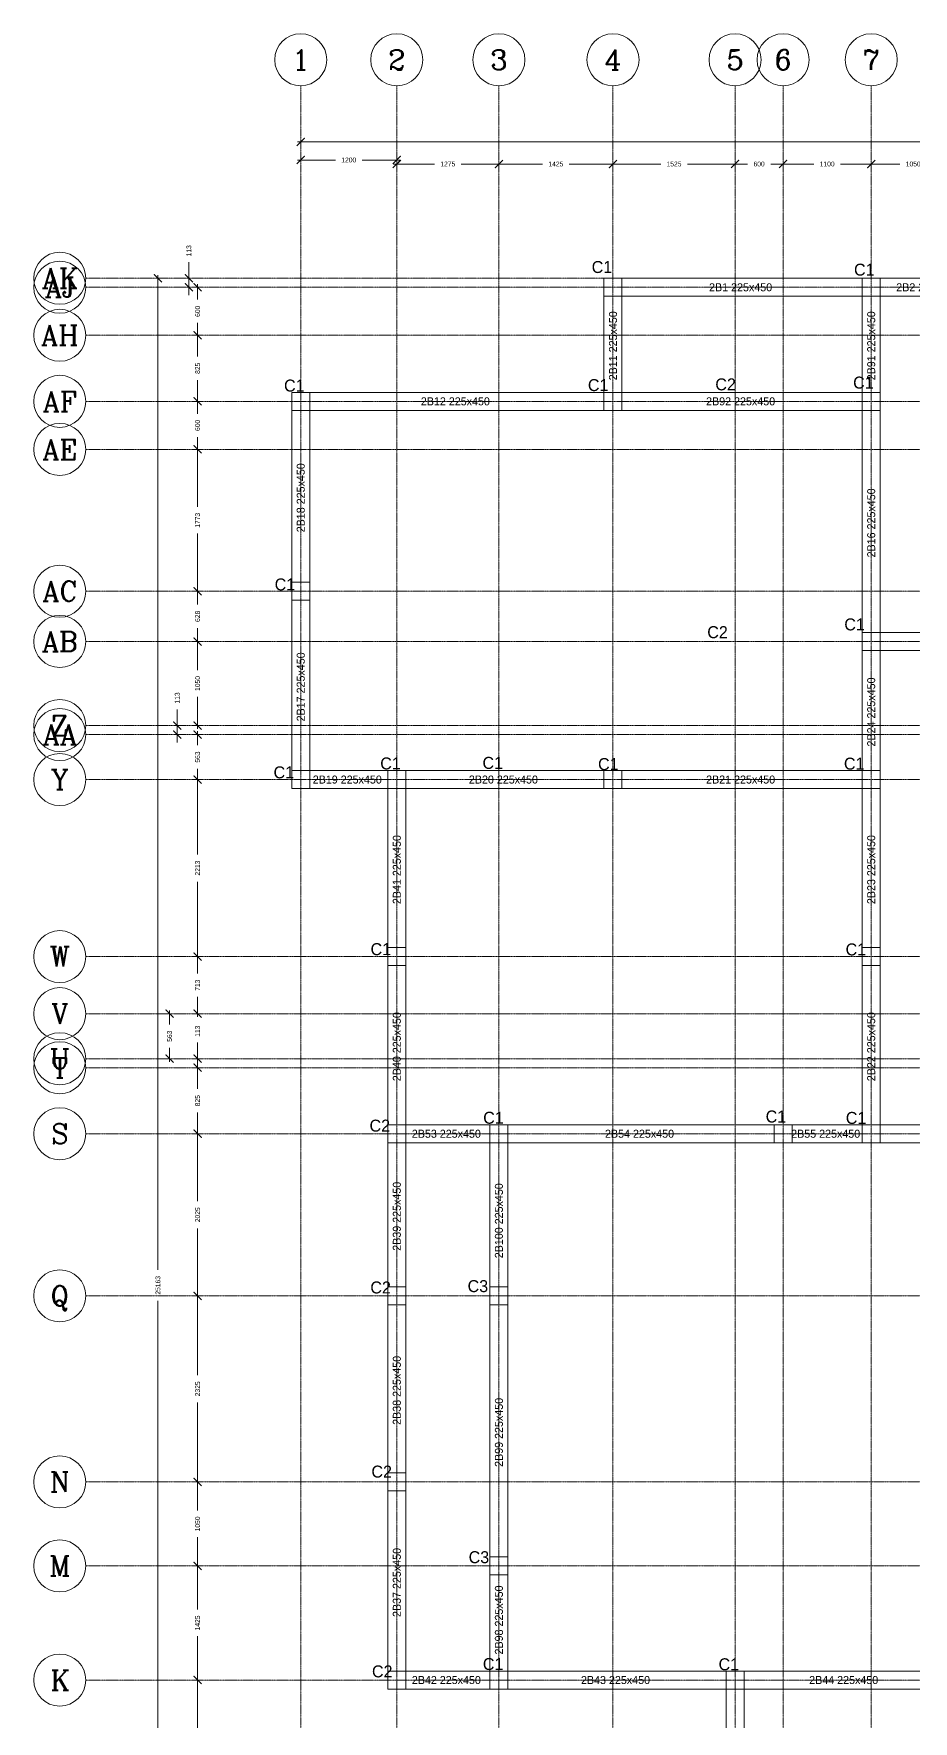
# Model space of a CAD drawing. Header units: inches. Extents: x 63905 to 122805, y 38716 to 73428.
# Drawn here: x 99421 to 110405, y 52346 to 73428 of the extents above; entities that cross this region are included whole.
import ezdxf
from ezdxf.enums import TextEntityAlignment as Align

# ---------------------------------------------------------------- set-up
doc = ezdxf.new("R2010")
doc.units = ezdxf.units.IN
doc.header["$MEASUREMENT"] = 0
doc.linetypes.add('CENTER2', pattern=[0.7, 0.5, -0.1, 0, -0.1])
doc.linetypes.add('HIDDEN2', pattern=[0.1875, 0.125, -0.0625])
doc.layers.get('Defpoints').update_dxf_attribs({"lineweight": 9})
for name, color, linetype, lineweight in [('Axis_1', 8, 'CENTER2', 0), ('Axis_2', 8, 'CENTER2', 0), ('AxisBalloons_1', 150, 'ByLayer', 0), ('AxisBalloons_2', 150, 'ByLayer', 0), ('AxisText_1', 18, 'ByLayer', 0), ('AxisText_2', 18, 'ByLayer', 0), ('Beam', 3, 'HIDDEN2', 0), ('BeamText', 5, 'ByLayer', 0), ('Column', 1, 'ByLayer', 0), ('ELMLAB', 2, 'Continuous', 0)]:
    doc.layers.add(name, color=color, linetype=linetype, lineweight=lineweight)
doc.styles.add('AxisText_1', font='ROMANC', dxfattribs={"height": 50})
doc.styles.add('AxisText_2', font='ROMANC', dxfattribs={"height": 50})
doc.styles.add('BeamText', font='TXT', dxfattribs={"height": 1000})
doc.styles.add('FootingText', font='TXT', dxfattribs={"height": 1500})
doc.styles.get("Standard").update_dxf_attribs({"font": 'arial.ttf'})
doc.dimstyles.new('DAMMY D', dxfattribs={"dimtxt": 60, "dimasz": 100, "dimexe": 100, "dimexo": 100, "dimgap": 80, "dimtad": 0, "dimdec": 0, "dimtxsty": 'Standard', "dimblk": 'ARCHTICK', "dimcen": 2.5, "dimdle": 40, "dimse1": 1, "dimse2": 1, "dimclrd": 7, "dimclre": 256, "dimclrt": 7, "dimadec": 0, "dimazin": 0, "dimtfac": 1, "dimtdec": 0, "dimtmove": 0, "dimatfit": 3, "dimldrblk": 'ARCHTICK', "dimfxl": 0.18, "dimlwd": -1, "dimlwe": -1, "dimarcsym": 0})

# ---------------------------------------------------------------- blocks, each defined once
blk = doc.blocks.new('_ArchTick')
at = {"color": 0, "linetype": 'ByBlock', "const_width": 0.15}
blk.add_lwpolyline([(-0.5, -0.5), (0.5, 0.5)], dxfattribs=at)
blk = doc.blocks.new('*D129')
at = {"layer": 'Defpoints', "color": 0, "transparency": 16777216}
for p in [(102755, 72778), (103955, 72778), (103955, 71851)]:
    blk.add_point(p, dxfattribs=at)
at = {"layer": 'ELMLAB', "color": 7, "transparency": 16777216}
for p, q in [((102715, 71851), (103188, 71851)), ((103995, 71851), (103522, 71851))]:
    blk.add_line(p, q, dxfattribs=at)
at = {"layer": 'ELMLAB', "color": 7, "transparency": 16777216, "xscale": 100, "yscale": 100, "zscale": 100, "rotation": 180}
blk.add_blockref('_ArchTick', (102755, 71851), dxfattribs=at)
at = {"layer": 'ELMLAB', "color": 7, "transparency": 16777216, "xscale": 100, "yscale": 100, "zscale": 100}
blk.add_blockref('_ArchTick', (103955, 71851), dxfattribs=at)
at = {"layer": 'ELMLAB', "color": 7, "transparency": 16777216, "insert": (103355, 71851), "char_height": 60, "attachment_point": 5}
blk.add_mtext('1200', dxfattribs=at)
blk = doc.blocks.new('*D130')
at = {"layer": 'Defpoints', "color": 0, "transparency": 16777216}
for p in [(103955, 72778), (105230, 72778), (105230, 71801)]:
    blk.add_point(p, dxfattribs=at)
at = {"layer": 'ELMLAB', "color": 7, "transparency": 16777216}
for p, q in [((103915, 71801), (104426, 71801)), ((105270, 71801), (104759, 71801))]:
    blk.add_line(p, q, dxfattribs=at)
at = {"layer": 'ELMLAB', "color": 7, "transparency": 16777216, "xscale": 100, "yscale": 100, "zscale": 100, "rotation": 180}
blk.add_blockref('_ArchTick', (103955, 71801), dxfattribs=at)
at = {"layer": 'ELMLAB', "color": 7, "transparency": 16777216, "xscale": 100, "yscale": 100, "zscale": 100}
blk.add_blockref('_ArchTick', (105230, 71801), dxfattribs=at)
at = {"layer": 'ELMLAB', "color": 7, "transparency": 16777216, "insert": (104592, 71801), "char_height": 60, "attachment_point": 5}
blk.add_mtext('1275', dxfattribs=at)
blk = doc.blocks.new('*D131')
at = {"layer": 'Defpoints', "color": 0, "transparency": 16777216}
for p in [(105230, 72778), (106655, 72778), (106655, 71801)]:
    blk.add_point(p, dxfattribs=at)
at = {"layer": 'ELMLAB', "color": 7, "transparency": 16777216}
for p, q in [((105190, 71801), (105776, 71801)), ((106695, 71801), (106109, 71801))]:
    blk.add_line(p, q, dxfattribs=at)
at = {"layer": 'ELMLAB', "color": 7, "transparency": 16777216, "xscale": 100, "yscale": 100, "zscale": 100, "rotation": 180}
blk.add_blockref('_ArchTick', (105230, 71801), dxfattribs=at)
at = {"layer": 'ELMLAB', "color": 7, "transparency": 16777216, "xscale": 100, "yscale": 100, "zscale": 100}
blk.add_blockref('_ArchTick', (106655, 71801), dxfattribs=at)
at = {"layer": 'ELMLAB', "color": 7, "transparency": 16777216, "insert": (105942, 71801), "char_height": 60, "attachment_point": 5}
blk.add_mtext('1425', dxfattribs=at)
blk = doc.blocks.new('*D132')
at = {"layer": 'Defpoints', "color": 0, "transparency": 16777216}
for p in [(106655, 72778), (108180, 72778), (108180, 71801)]:
    blk.add_point(p, dxfattribs=at)
at = {"layer": 'ELMLAB', "color": 7, "transparency": 16777216}
for p, q in [((106615, 71801), (107251, 71801)), ((108220, 71801), (107584, 71801))]:
    blk.add_line(p, q, dxfattribs=at)
at = {"layer": 'ELMLAB', "color": 7, "transparency": 16777216, "xscale": 100, "yscale": 100, "zscale": 100, "rotation": 180}
blk.add_blockref('_ArchTick', (106655, 71801), dxfattribs=at)
at = {"layer": 'ELMLAB', "color": 7, "transparency": 16777216, "xscale": 100, "yscale": 100, "zscale": 100}
blk.add_blockref('_ArchTick', (108180, 71801), dxfattribs=at)
at = {"layer": 'ELMLAB', "color": 7, "transparency": 16777216, "insert": (107417, 71801), "char_height": 60, "attachment_point": 5}
blk.add_mtext('1525', dxfattribs=at)
blk = doc.blocks.new('*D133')
at = {"layer": 'Defpoints', "color": 0, "transparency": 16777216}
for p in [(108180, 72778), (108780, 72778), (108780, 71801)]:
    blk.add_point(p, dxfattribs=at)
at = {"layer": 'ELMLAB', "color": 7, "transparency": 16777216}
for p, q in [((108140, 71801), (108334, 71801)), ((108820, 71801), (108626, 71801))]:
    blk.add_line(p, q, dxfattribs=at)
at = {"layer": 'ELMLAB', "color": 7, "transparency": 16777216, "xscale": 100, "yscale": 100, "zscale": 100, "rotation": 180}
blk.add_blockref('_ArchTick', (108180, 71801), dxfattribs=at)
at = {"layer": 'ELMLAB', "color": 7, "transparency": 16777216, "xscale": 100, "yscale": 100, "zscale": 100}
blk.add_blockref('_ArchTick', (108780, 71801), dxfattribs=at)
at = {"layer": 'ELMLAB', "color": 7, "transparency": 16777216, "insert": (108480, 71801), "char_height": 60, "attachment_point": 5}
blk.add_mtext('600', dxfattribs=at)
blk = doc.blocks.new('*D134')
at = {"layer": 'Defpoints', "color": 0, "transparency": 16777216}
for p in [(108780, 72778), (109880, 72778), (109880, 71801)]:
    blk.add_point(p, dxfattribs=at)
at = {"layer": 'ELMLAB', "color": 7, "transparency": 16777216}
for p, q in [((108740, 71801), (109163, 71801)), ((109920, 71801), (109497, 71801))]:
    blk.add_line(p, q, dxfattribs=at)
at = {"layer": 'ELMLAB', "color": 7, "transparency": 16777216, "xscale": 100, "yscale": 100, "zscale": 100, "rotation": 180}
blk.add_blockref('_ArchTick', (108780, 71801), dxfattribs=at)
at = {"layer": 'ELMLAB', "color": 7, "transparency": 16777216, "xscale": 100, "yscale": 100, "zscale": 100}
blk.add_blockref('_ArchTick', (109880, 71801), dxfattribs=at)
at = {"layer": 'ELMLAB', "color": 7, "transparency": 16777216, "insert": (109330, 71801), "char_height": 60, "attachment_point": 5}
blk.add_mtext('1100', dxfattribs=at)
blk = doc.blocks.new('*D135')
at = {"layer": 'Defpoints', "color": 0, "transparency": 16777216}
for p in [(109880, 72778), (110930, 72778), (110930, 71801)]:
    blk.add_point(p, dxfattribs=at)
at = {"layer": 'ELMLAB', "color": 7, "transparency": 16777216}
for p, q in [((109840, 71801), (110238, 71801)), ((110970, 71801), (110572, 71801))]:
    blk.add_line(p, q, dxfattribs=at)
at = {"layer": 'ELMLAB', "color": 7, "transparency": 16777216, "xscale": 100, "yscale": 100, "zscale": 100, "rotation": 180}
blk.add_blockref('_ArchTick', (109880, 71801), dxfattribs=at)
at = {"layer": 'ELMLAB', "color": 7, "transparency": 16777216, "xscale": 100, "yscale": 100, "zscale": 100}
blk.add_blockref('_ArchTick', (110930, 71801), dxfattribs=at)
at = {"layer": 'ELMLAB', "color": 7, "transparency": 16777216, "insert": (110405, 71801), "char_height": 60, "attachment_point": 5}
blk.add_mtext('1050', dxfattribs=at)
blk = doc.blocks.new('*D145')
at = {"layer": 'Defpoints', "color": 0, "transparency": 16777216}
for p in [(102755, 72778), (119730, 72778), (119730, 72078)]:
    blk.add_point(p, dxfattribs=at)
at = {"layer": 'ELMLAB', "color": 7, "transparency": 16777216}
for p, q in [((102715, 72078), (111052, 72078)), ((119770, 72078), (111433, 72078))]:
    blk.add_line(p, q, dxfattribs=at)
at = {"layer": 'ELMLAB', "color": 7, "transparency": 16777216, "xscale": 100, "yscale": 100, "zscale": 100, "rotation": 180}
blk.add_blockref('_ArchTick', (102755, 72078), dxfattribs=at)
at = {"layer": 'ELMLAB', "color": 7, "transparency": 16777216, "xscale": 100, "yscale": 100, "zscale": 100}
blk.add_blockref('_ArchTick', (119730, 72078), dxfattribs=at)
at = {"layer": 'ELMLAB', "color": 7, "transparency": 16777216, "insert": (111242, 72078), "char_height": 60, "attachment_point": 5}
blk.add_mtext('16975', dxfattribs=at)
blk = doc.blocks.new('*D151')
at = {"layer": 'Defpoints', "color": 0, "transparency": 16777216}
for p in [(100071, 52861), (101467, 52861), (100071, 50636)]:
    blk.add_point(p, dxfattribs=at)
at = {"layer": 'ELMLAB', "color": 7, "transparency": 16777216}
for p, q in [((101467, 52901), (101467, 51919)), ((101467, 50596), (101467, 51578))]:
    blk.add_line(p, q, dxfattribs=at)
at = {"layer": 'ELMLAB', "color": 7, "transparency": 16777216, "xscale": 100, "yscale": 100, "zscale": 100}
for p, rotation in [((101467, 52861), 90), ((101467, 50636), 270)]:
    blk.add_blockref('_ArchTick', p, dxfattribs=dict(at, rotation=rotation))
at = {"layer": 'ELMLAB', "color": 7, "transparency": 16777216, "insert": (101467, 51749), "char_height": 60, "attachment_point": 5, "rotation": 90}
blk.add_mtext('2225', dxfattribs=at)
blk = doc.blocks.new('*D152')
at = {"layer": 'Defpoints', "color": 0, "transparency": 16777216}
for p in [(100071, 54286), (101467, 54286), (100071, 52861)]:
    blk.add_point(p, dxfattribs=at)
at = {"layer": 'ELMLAB', "color": 7, "transparency": 16777216}
for p, q in [((101467, 54326), (101467, 53741)), ((101467, 52821), (101467, 53407))]:
    blk.add_line(p, q, dxfattribs=at)
at = {"layer": 'ELMLAB', "color": 7, "transparency": 16777216, "xscale": 100, "yscale": 100, "zscale": 100}
for p, rotation in [((101467, 54286), 90), ((101467, 52861), 270)]:
    blk.add_blockref('_ArchTick', p, dxfattribs=dict(at, rotation=rotation))
at = {"layer": 'ELMLAB', "color": 7, "transparency": 16777216, "insert": (101467, 53574), "char_height": 60, "attachment_point": 5, "rotation": 90}
blk.add_mtext('1425', dxfattribs=at)
blk = doc.blocks.new('*D153')
at = {"layer": 'Defpoints', "color": 0, "transparency": 16777216}
for p in [(100071, 55336), (101467, 55336), (100071, 54286)]:
    blk.add_point(p, dxfattribs=at)
at = {"layer": 'ELMLAB', "color": 7, "transparency": 16777216}
for p, q in [((101467, 55376), (101467, 54978)), ((101467, 54246), (101467, 54644))]:
    blk.add_line(p, q, dxfattribs=at)
at = {"layer": 'ELMLAB', "color": 7, "transparency": 16777216, "xscale": 100, "yscale": 100, "zscale": 100}
for p, rotation in [((101467, 55336), 90), ((101467, 54286), 270)]:
    blk.add_blockref('_ArchTick', p, dxfattribs=dict(at, rotation=rotation))
at = {"layer": 'ELMLAB', "color": 7, "transparency": 16777216, "insert": (101467, 54811), "char_height": 60, "attachment_point": 5, "rotation": 90}
blk.add_mtext('1050', dxfattribs=at)
blk = doc.blocks.new('*D154')
at = {"layer": 'Defpoints', "color": 0, "transparency": 16777216}
for p in [(100071, 57661), (101467, 57661), (100071, 55336)]:
    blk.add_point(p, dxfattribs=at)
at = {"layer": 'ELMLAB', "color": 7, "transparency": 16777216}
for p, q in [((101467, 57701), (101467, 56669)), ((101467, 55296), (101467, 56328))]:
    blk.add_line(p, q, dxfattribs=at)
at = {"layer": 'ELMLAB', "color": 7, "transparency": 16777216, "xscale": 100, "yscale": 100, "zscale": 100}
for p, rotation in [((101467, 57661), 90), ((101467, 55336), 270)]:
    blk.add_blockref('_ArchTick', p, dxfattribs=dict(at, rotation=rotation))
at = {"layer": 'ELMLAB', "color": 7, "transparency": 16777216, "insert": (101467, 56499), "char_height": 60, "attachment_point": 5, "rotation": 90}
blk.add_mtext('2325', dxfattribs=at)
blk = doc.blocks.new('*D155')
at = {"layer": 'Defpoints', "color": 0, "transparency": 16777216}
for p in [(100071, 59686), (101467, 59686), (100071, 57661)]:
    blk.add_point(p, dxfattribs=at)
at = {"layer": 'ELMLAB', "color": 7, "transparency": 16777216}
for p, q in [((101467, 59726), (101467, 58844)), ((101467, 57621), (101467, 58503))]:
    blk.add_line(p, q, dxfattribs=at)
at = {"layer": 'ELMLAB', "color": 7, "transparency": 16777216, "xscale": 100, "yscale": 100, "zscale": 100}
for p, rotation in [((101467, 59686), 90), ((101467, 57661), 270)]:
    blk.add_blockref('_ArchTick', p, dxfattribs=dict(at, rotation=rotation))
at = {"layer": 'ELMLAB', "color": 7, "transparency": 16777216, "insert": (101467, 58674), "char_height": 60, "attachment_point": 5, "rotation": 90}
blk.add_mtext('2025', dxfattribs=at)
blk = doc.blocks.new('*D156')
at = {"layer": 'Defpoints', "color": 0, "transparency": 16777216}
for p in [(100071, 60511), (101467, 60511), (100071, 59686)]:
    blk.add_point(p, dxfattribs=at)
at = {"layer": 'ELMLAB', "color": 7, "transparency": 16777216}
for p, q in [((101467, 60551), (101467, 60245)), ((101467, 59646), (101467, 59952))]:
    blk.add_line(p, q, dxfattribs=at)
at = {"layer": 'ELMLAB', "color": 7, "transparency": 16777216, "xscale": 100, "yscale": 100, "zscale": 100}
for p, rotation in [((101467, 60511), 90), ((101467, 59686), 270)]:
    blk.add_blockref('_ArchTick', p, dxfattribs=dict(at, rotation=rotation))
at = {"layer": 'ELMLAB', "color": 7, "transparency": 16777216, "insert": (101467, 60099), "char_height": 60, "attachment_point": 5, "rotation": 90}
blk.add_mtext('825', dxfattribs=at)
blk = doc.blocks.new('*D157')
at = {"layer": 'Defpoints', "color": 0, "transparency": 16777216}
for p in [(100071, 60624), (100071, 60511), (101467, 60624)]:
    blk.add_point(p, dxfattribs=at)
at = {"layer": 'ELMLAB', "color": 7, "transparency": 16777216}
for p, q in [((101467, 60624), (101467, 60824)), ((101467, 60511), (101467, 60624)), ((101467, 60511), (101467, 60411))]:
    blk.add_line(p, q, dxfattribs=at)
at = {"layer": 'ELMLAB', "color": 7, "transparency": 16777216, "xscale": 100, "yscale": 100, "zscale": 100}
for p, rotation in [((101467, 60624), 270), ((101467, 60511), 90)]:
    blk.add_blockref('_ArchTick', p, dxfattribs=dict(at, rotation=rotation))
at = {"layer": 'ELMLAB', "color": 7, "transparency": 16777216, "insert": (101467, 60967), "char_height": 60, "attachment_point": 5, "rotation": 90}
blk.add_mtext('113', dxfattribs=at)
blk = doc.blocks.new('*D158')
at = {"layer": 'Defpoints', "color": 0, "transparency": 16777216}
for p in [(101117, 61186), (101117, 61186), (101117, 60624)]:
    blk.add_point(p, dxfattribs=at)
at = {"layer": 'ELMLAB', "color": 7, "transparency": 16777216}
for p, q in [((101117, 61226), (101117, 61051)), ((101117, 60584), (101117, 60759))]:
    blk.add_line(p, q, dxfattribs=at)
at = {"layer": 'ELMLAB', "color": 7, "transparency": 16777216, "xscale": 100, "yscale": 100, "zscale": 100}
for p, rotation in [((101117, 61186), 90), ((101117, 60624), 270)]:
    blk.add_blockref('_ArchTick', p, dxfattribs=dict(at, rotation=rotation))
at = {"layer": 'ELMLAB', "color": 7, "transparency": 16777216, "insert": (101117, 60905), "char_height": 60, "attachment_point": 5, "rotation": 90}
blk.add_mtext('563', dxfattribs=at)
blk = doc.blocks.new('*D159')
at = {"layer": 'Defpoints', "color": 0, "transparency": 16777216}
for p in [(100071, 61899), (101467, 61899), (100071, 61186)]:
    blk.add_point(p, dxfattribs=at)
at = {"layer": 'ELMLAB', "color": 7, "transparency": 16777216}
for p, q in [((101467, 61939), (101467, 61688)), ((101467, 61146), (101467, 61396))]:
    blk.add_line(p, q, dxfattribs=at)
at = {"layer": 'ELMLAB', "color": 7, "transparency": 16777216, "xscale": 100, "yscale": 100, "zscale": 100}
for p, rotation in [((101467, 61899), 90), ((101467, 61186), 270)]:
    blk.add_blockref('_ArchTick', p, dxfattribs=dict(at, rotation=rotation))
at = {"layer": 'ELMLAB', "color": 7, "transparency": 16777216, "insert": (101467, 61542), "char_height": 60, "attachment_point": 5, "rotation": 90}
blk.add_mtext('713', dxfattribs=at)
blk = doc.blocks.new('*D160')
at = {"layer": 'Defpoints', "color": 0, "transparency": 16777216}
for p in [(100071, 64111), (101467, 64111), (100071, 61899)]:
    blk.add_point(p, dxfattribs=at)
at = {"layer": 'ELMLAB', "color": 7, "transparency": 16777216}
for p, q in [((101467, 64151), (101467, 63175)), ((101467, 61859), (101467, 62835))]:
    blk.add_line(p, q, dxfattribs=at)
at = {"layer": 'ELMLAB', "color": 7, "transparency": 16777216, "xscale": 100, "yscale": 100, "zscale": 100}
for p, rotation in [((101467, 64111), 90), ((101467, 61899), 270)]:
    blk.add_blockref('_ArchTick', p, dxfattribs=dict(at, rotation=rotation))
at = {"layer": 'ELMLAB', "color": 7, "transparency": 16777216, "insert": (101467, 63005), "char_height": 60, "attachment_point": 5, "rotation": 90}
blk.add_mtext('2213', dxfattribs=at)
blk = doc.blocks.new('*D161')
at = {"layer": 'Defpoints', "color": 0, "transparency": 16777216}
for p in [(100071, 64674), (101467, 64674), (100071, 64111)]:
    blk.add_point(p, dxfattribs=at)
at = {"layer": 'ELMLAB', "color": 7, "transparency": 16777216}
for p, q in [((101467, 64714), (101467, 64539)), ((101467, 64071), (101467, 64246))]:
    blk.add_line(p, q, dxfattribs=at)
at = {"layer": 'ELMLAB', "color": 7, "transparency": 16777216, "xscale": 100, "yscale": 100, "zscale": 100}
for p, rotation in [((101467, 64674), 90), ((101467, 64111), 270)]:
    blk.add_blockref('_ArchTick', p, dxfattribs=dict(at, rotation=rotation))
at = {"layer": 'ELMLAB', "color": 7, "transparency": 16777216, "insert": (101467, 64392), "char_height": 60, "attachment_point": 5, "rotation": 90}
blk.add_mtext('563', dxfattribs=at)
blk = doc.blocks.new('*D162')
at = {"layer": 'Defpoints', "color": 0, "transparency": 16777216}
for p in [(100071, 64786), (101213, 64786), (100071, 64674)]:
    blk.add_point(p, dxfattribs=at)
at = {"layer": 'ELMLAB', "color": 7, "transparency": 16777216}
for p, q in [((101213, 64786), (101213, 64986)), ((101213, 64674), (101213, 64786)), ((101213, 64674), (101213, 64574))]:
    blk.add_line(p, q, dxfattribs=at)
at = {"layer": 'ELMLAB', "color": 7, "transparency": 16777216, "xscale": 100, "yscale": 100, "zscale": 100}
for p, rotation in [((101213, 64786), 270), ((101213, 64674), 90)]:
    blk.add_blockref('_ArchTick', p, dxfattribs=dict(at, rotation=rotation))
at = {"layer": 'ELMLAB', "color": 7, "transparency": 16777216, "insert": (101213, 65130), "char_height": 60, "attachment_point": 5, "rotation": 90}
blk.add_mtext('113', dxfattribs=at)
blk = doc.blocks.new('*D163')
at = {"layer": 'Defpoints', "color": 0, "transparency": 16777216}
for p in [(100071, 65836), (101467, 65836), (100071, 64786)]:
    blk.add_point(p, dxfattribs=at)
at = {"layer": 'ELMLAB', "color": 7, "transparency": 16777216}
for p, q in [((101467, 65876), (101467, 65478)), ((101467, 64746), (101467, 65144))]:
    blk.add_line(p, q, dxfattribs=at)
at = {"layer": 'ELMLAB', "color": 7, "transparency": 16777216, "xscale": 100, "yscale": 100, "zscale": 100}
for p, rotation in [((101467, 65836), 90), ((101467, 64786), 270)]:
    blk.add_blockref('_ArchTick', p, dxfattribs=dict(at, rotation=rotation))
at = {"layer": 'ELMLAB', "color": 7, "transparency": 16777216, "insert": (101467, 65311), "char_height": 60, "attachment_point": 5, "rotation": 90}
blk.add_mtext('1050', dxfattribs=at)
blk = doc.blocks.new('*D164')
at = {"layer": 'Defpoints', "color": 0, "transparency": 16777216}
for p in [(100071, 66464), (101467, 66464), (100071, 65836)]:
    blk.add_point(p, dxfattribs=at)
at = {"layer": 'ELMLAB', "color": 7, "transparency": 16777216}
for p, q in [((101467, 66504), (101467, 66296)), ((101467, 65796), (101467, 66003))]:
    blk.add_line(p, q, dxfattribs=at)
at = {"layer": 'ELMLAB', "color": 7, "transparency": 16777216, "xscale": 100, "yscale": 100, "zscale": 100}
for p, rotation in [((101467, 66464), 90), ((101467, 65836), 270)]:
    blk.add_blockref('_ArchTick', p, dxfattribs=dict(at, rotation=rotation))
at = {"layer": 'ELMLAB', "color": 7, "transparency": 16777216, "insert": (101467, 66150), "char_height": 60, "attachment_point": 5, "rotation": 90}
blk.add_mtext('628', dxfattribs=at)
blk = doc.blocks.new('*D165')
at = {"layer": 'Defpoints', "color": 0, "transparency": 16777216}
for p in [(100071, 68236), (101467, 68236), (100071, 66464)]:
    blk.add_point(p, dxfattribs=at)
at = {"layer": 'ELMLAB', "color": 7, "transparency": 16777216}
for p, q in [((101467, 68276), (101467, 67517)), ((101467, 66424), (101467, 67183))]:
    blk.add_line(p, q, dxfattribs=at)
at = {"layer": 'ELMLAB', "color": 7, "transparency": 16777216, "xscale": 100, "yscale": 100, "zscale": 100}
for p, rotation in [((101467, 68236), 90), ((101467, 66464), 270)]:
    blk.add_blockref('_ArchTick', p, dxfattribs=dict(at, rotation=rotation))
at = {"layer": 'ELMLAB', "color": 7, "transparency": 16777216, "insert": (101467, 67350), "char_height": 60, "attachment_point": 5, "rotation": 90}
blk.add_mtext('1773', dxfattribs=at)
blk = doc.blocks.new('*D166')
at = {"layer": 'Defpoints', "color": 0, "transparency": 16777216}
for p in [(100071, 68836), (101467, 68836), (100071, 68236)]:
    blk.add_point(p, dxfattribs=at)
at = {"layer": 'ELMLAB', "color": 7, "transparency": 16777216}
for p, q in [((101467, 68876), (101467, 68682)), ((101467, 68196), (101467, 68390))]:
    blk.add_line(p, q, dxfattribs=at)
at = {"layer": 'ELMLAB', "color": 7, "transparency": 16777216, "xscale": 100, "yscale": 100, "zscale": 100}
for p, rotation in [((101467, 68836), 90), ((101467, 68236), 270)]:
    blk.add_blockref('_ArchTick', p, dxfattribs=dict(at, rotation=rotation))
at = {"layer": 'ELMLAB', "color": 7, "transparency": 16777216, "insert": (101467, 68536), "char_height": 60, "attachment_point": 5, "rotation": 90}
blk.add_mtext('600', dxfattribs=at)
blk = doc.blocks.new('*D167')
at = {"layer": 'Defpoints', "color": 0, "transparency": 16777216}
for p in [(100071, 69661), (101467, 69661), (100071, 68836)]:
    blk.add_point(p, dxfattribs=at)
at = {"layer": 'ELMLAB', "color": 7, "transparency": 16777216}
for p, q in [((101467, 69701), (101467, 69395)), ((101467, 68796), (101467, 69102))]:
    blk.add_line(p, q, dxfattribs=at)
at = {"layer": 'ELMLAB', "color": 7, "transparency": 16777216, "xscale": 100, "yscale": 100, "zscale": 100}
for p, rotation in [((101467, 69661), 90), ((101467, 68836), 270)]:
    blk.add_blockref('_ArchTick', p, dxfattribs=dict(at, rotation=rotation))
at = {"layer": 'ELMLAB', "color": 7, "transparency": 16777216, "insert": (101467, 69249), "char_height": 60, "attachment_point": 5, "rotation": 90}
blk.add_mtext('825', dxfattribs=at)
blk = doc.blocks.new('*D168')
at = {"layer": 'Defpoints', "color": 0, "transparency": 16777216}
for p in [(100071, 70261), (101467, 70261), (100071, 69661)]:
    blk.add_point(p, dxfattribs=at)
at = {"layer": 'ELMLAB', "color": 7, "transparency": 16777216}
for p, q in [((101467, 70301), (101467, 70107)), ((101467, 69621), (101467, 69815))]:
    blk.add_line(p, q, dxfattribs=at)
at = {"layer": 'ELMLAB', "color": 7, "transparency": 16777216, "xscale": 100, "yscale": 100, "zscale": 100}
for p, rotation in [((101467, 70261), 90), ((101467, 69661), 270)]:
    blk.add_blockref('_ArchTick', p, dxfattribs=dict(at, rotation=rotation))
at = {"layer": 'ELMLAB', "color": 7, "transparency": 16777216, "insert": (101467, 69961), "char_height": 60, "attachment_point": 5, "rotation": 90}
blk.add_mtext('600', dxfattribs=at)
blk = doc.blocks.new('*D169')
at = {"layer": 'Defpoints', "color": 0, "transparency": 16777216}
for p in [(100071, 70374), (100071, 70261), (101358, 70374)]:
    blk.add_point(p, dxfattribs=at)
at = {"layer": 'ELMLAB', "color": 7, "transparency": 16777216}
for p, q in [((101358, 70374), (101358, 70574)), ((101358, 70261), (101358, 70374)), ((101358, 70261), (101358, 70161))]:
    blk.add_line(p, q, dxfattribs=at)
at = {"layer": 'ELMLAB', "color": 7, "transparency": 16777216, "xscale": 100, "yscale": 100, "zscale": 100}
for p, rotation in [((101358, 70374), 270), ((101358, 70261), 90)]:
    blk.add_blockref('_ArchTick', p, dxfattribs=dict(at, rotation=rotation))
at = {"layer": 'ELMLAB', "color": 7, "transparency": 16777216, "insert": (101358, 70717), "char_height": 60, "attachment_point": 5, "rotation": 90}
blk.add_mtext('113', dxfattribs=at)
blk = doc.blocks.new('*D170')
at = {"layer": 'Defpoints', "color": 0, "transparency": 16777216}
for p in [(100071, 70374), (100071, 45211), (100972, 45211)]:
    blk.add_point(p, dxfattribs=at)
at = {"layer": 'ELMLAB', "color": 7, "transparency": 16777216}
for p, q in [((100972, 70414), (100972, 57986)), ((100972, 45171), (100972, 57599))]:
    blk.add_line(p, q, dxfattribs=at)
at = {"layer": 'ELMLAB', "color": 7, "transparency": 16777216, "xscale": 100, "yscale": 100, "zscale": 100}
for p, rotation in [((100972, 70374), 90), ((100972, 45211), 270)]:
    blk.add_blockref('_ArchTick', p, dxfattribs=dict(at, rotation=rotation))
at = {"layer": 'ELMLAB', "color": 7, "transparency": 16777216, "insert": (100972, 57792), "char_height": 60, "attachment_point": 5, "rotation": 90}
blk.add_mtext('25163', dxfattribs=at)

msp = doc.modelspace()

# ---------------------------------------------------------------- linework, layer by layer
at = {"layer": 'Axis_1'}
for p, q in [((100070.8, 70373.5), (122155.2, 70373.5)), ((100070.8, 70261), (122155.2, 70261)), ((100070.8, 69661), (122155.2, 69661)), ((100070.8, 68836), (122155.2, 68836)), ((100070.8, 68236), (122155.2, 68236)), ((100070.8, 66463.5), (122155.2, 66463.5)), ((100070.8, 65836), (122155.2, 65836)), ((100070.8, 64786), (122155.2, 64786)), ((100070.8, 64673.5), (122155.2, 64673.5)), ((100070.8, 64111), (122155.2, 64111)), ((100070.8, 61898.5), (122155.2, 61898.5)), ((100070.8, 61186), (122155.2, 61186)), ((100070.8, 60623.5), (122155.2, 60623.5)), ((100070.8, 60511), (122155.2, 60511)), ((100070.8, 59686), (122155.2, 59686)), ((100070.8, 57661), (122155.2, 57661)), ((100070.8, 55336), (122155.2, 55336)), ((100070.8, 54286), (122155.2, 54286)), ((100070.8, 52861), (122155.2, 52861))]:
    msp.add_line(p, q, dxfattribs=at)
at = {"layer": 'Axis_2'}
for p, q in [((102755, 42410.1), (102755, 72778.5)), ((103955, 42410.1), (103955, 72778.5)), ((105230, 42410.1), (105230, 72778.5)), ((106655, 42410.1), (106655, 72778.5)), ((108180, 42410.1), (108180, 72778.5)), ((108780, 42410.1), (108780, 72778.5)), ((109880, 42410.1), (109880, 72778.5))]:
    msp.add_line(p, q, dxfattribs=at)
at = {"layer": 'AxisBalloons_1'}
for centre in [(99745.8, 70373.5), (99745.8, 70261), (99745.8, 69661), (99745.8, 68836), (99745.8, 68236), (99745.8, 66463.5), (99745.8, 65836), (99745.8, 64786), (99745.8, 64673.5), (99745.8, 64111), (99745.8, 61898.5), (99745.8, 61186), (99745.8, 60623.5), (99745.8, 60511), (99745.8, 59686), (99745.8, 57661), (99745.8, 55336), (99745.8, 54286), (99745.8, 52861)]:
    msp.add_circle(centre, 325, dxfattribs=at)
at = {"layer": 'AxisBalloons_2'}
for centre in [(102755, 73103.5), (103955, 73103.5), (105230, 73103.5), (106655, 73103.5), (108180, 73103.5), (108780, 73103.5), (109880, 73103.5)]:
    msp.add_circle(centre, 325, dxfattribs=at)
at = {"layer": 'Beam', "linetype": 'Continuous'}
for p, q in [((106767.5, 70373.5), (109767.5, 70373.5)), ((109992.5, 70373.5), (111217.5, 70373.5)), ((106542.5, 68948.5), (106542.5, 70148.5)), ((106767.5, 70148.5), (109767.5, 70148.5)), ((106767.5, 68948.5), (106767.5, 70148.5)), ((109767.5, 68948.5), (109767.5, 70148.5)), ((109992.5, 70148.5), (111217.5, 70148.5)), ((109992.5, 68948.5), (109992.5, 70148.5)), ((102867.5, 68948.5), (106542.5, 68948.5)), ((106767.5, 68948.5), (109767.5, 68948.5)), ((102642.5, 66576), (102642.5, 68723.5)), ((102867.5, 68723.5), (106542.5, 68723.5)), ((102867.5, 66576), (102867.5, 68723.5)), ((106767.5, 68723.5), (109767.5, 68723.5)), ((109767.5, 65948.5), (109767.5, 68723.5)), ((109992.5, 65948.5), (109992.5, 68723.5)), ((102642.5, 64223.5), (102642.5, 66351)), ((102867.5, 64223.5), (102867.5, 66351)), ((109992.5, 65948.5), (112492.5, 65948.5)), ((109767.5, 64223.5), (109767.5, 65723.5)), ((109992.5, 64223.5), (109992.5, 65723.5)), ((109992.5, 65723.5), (112492.5, 65723.5)), ((102867.5, 64223.5), (103842.5, 64223.5)), ((104067.5, 64223.5), (106542.5, 64223.5)), ((106767.5, 64223.5), (109767.5, 64223.5)), ((102867.5, 63998.5), (103842.5, 63998.5)), ((103842.5, 62011), (103842.5, 63998.5)), ((104067.5, 63998.5), (106542.5, 63998.5)), ((104067.5, 62011), (104067.5, 63998.5)), ((106767.5, 63998.5), (109767.5, 63998.5)), ((109767.5, 62011), (109767.5, 63998.5)), ((109992.5, 62011), (109992.5, 63998.5)), ((103842.5, 59798.5), (103842.5, 61786)), ((104067.5, 59798.5), (104067.5, 61786)), ((109767.5, 59798.5), (109767.5, 61786)), ((109992.5, 59798.5), (109992.5, 61786)), ((104067.5, 59798.5), (105117.5, 59798.5)), ((105342.5, 59798.5), (108667.5, 59798.5)), ((108892.5, 59798.5), (109767.5, 59798.5)), ((109992.5, 59798.5), (112492.5, 59798.5)), ((103842.5, 57773.5), (103842.5, 59573.5)), ((104067.5, 57773.5), (104067.5, 59573.5)), ((104067.5, 59573.5), (105117.5, 59573.5)), ((105117.5, 57661), (105117.5, 59573.5)), ((105342.5, 59573.5), (108667.5, 59573.5)), ((105342.5, 57661), (105342.5, 59573.5)), ((108892.5, 59573.5), (109767.5, 59573.5)), ((109992.5, 59573.5), (112492.5, 59573.5)), ((105117.5, 54286), (105117.5, 57661)), ((105342.5, 54286), (105342.5, 57661)), ((103842.5, 55448.5), (103842.5, 57548.5)), ((104067.5, 55448.5), (104067.5, 57548.5)), ((103842.5, 52973.5), (103842.5, 55223.5)), ((104067.5, 52973.5), (104067.5, 55223.5)), ((105117.5, 52973.5), (105117.5, 54286)), ((105342.5, 52973.5), (105342.5, 54286)), ((104067.5, 52973.5), (105117.5, 52973.5)), ((105342.5, 52973.5), (108067.5, 52973.5)), ((108292.5, 52973.5), (110817.5, 52973.5)), ((104067.5, 52748.5), (105117.5, 52748.5)), ((105342.5, 52748.5), (108067.5, 52748.5)), ((108067.5, 50748.5), (108067.5, 52748.5)), ((108292.5, 52748.5), (110817.5, 52748.5)), ((108292.5, 50748.5), (108292.5, 52748.5))]:
    msp.add_line(p, q, dxfattribs=at)
at = {"layer": 'Column'}
for points in [[(106542.5, 70148.5), (106767.5, 70148.5), (106767.5, 70373.5), (106542.5, 70373.5)], [(109767.5, 70148.5), (109992.5, 70148.5), (109992.5, 70373.5), (109767.5, 70373.5)], [(102642.5, 68723.5), (102867.5, 68723.5), (102867.5, 68948.5), (102642.5, 68948.5)], [(106542.5, 68723.5), (106767.5, 68723.5), (106767.5, 68948.5), (106542.5, 68948.5)], [(109767.5, 68723.5), (109992.5, 68723.5), (109992.5, 68948.5), (109767.5, 68948.5)], [(102642.5, 66351), (102867.5, 66351), (102867.5, 66576), (102642.5, 66576)], [(109767.5, 65723.5), (109992.5, 65723.5), (109992.5, 65948.5), (109767.5, 65948.5)], [(102642.5, 63998.5), (102867.5, 63998.5), (102867.5, 64223.5), (102642.5, 64223.5)], [(103842.5, 63998.5), (104067.5, 63998.5), (104067.5, 64223.5), (103842.5, 64223.5)], [(106542.5, 63998.5), (106767.5, 63998.5), (106767.5, 64223.5), (106542.5, 64223.5)], [(109767.5, 63998.5), (109992.5, 63998.5), (109992.5, 64223.5), (109767.5, 64223.5)], [(103842.5, 61786), (104067.5, 61786), (104067.5, 62011), (103842.5, 62011)], [(109767.5, 61786), (109992.5, 61786), (109992.5, 62011), (109767.5, 62011)], [(103842.5, 59573.5), (104067.5, 59573.5), (104067.5, 59798.5), (103842.5, 59798.5)], [(105117.5, 59573.5), (105342.5, 59573.5), (105342.5, 59798.5), (105117.5, 59798.5)], [(108667.5, 59573.5), (108892.5, 59573.5), (108892.5, 59798.5), (108667.5, 59798.5)], [(109767.5, 59573.5), (109992.5, 59573.5), (109992.5, 59798.5), (109767.5, 59798.5)], [(103842.5, 57548.5), (104067.5, 57548.5), (104067.5, 57773.5), (103842.5, 57773.5)], [(105117.5, 57548.5), (105342.5, 57548.5), (105342.5, 57773.5), (105117.5, 57773.5)], [(103842.5, 55223.5), (104067.5, 55223.5), (104067.5, 55448.5), (103842.5, 55448.5)], [(105117.5, 54173.5), (105342.5, 54173.5), (105342.5, 54398.5), (105117.5, 54398.5)], [(103842.5, 52748.5), (104067.5, 52748.5), (104067.5, 52973.5), (103842.5, 52973.5)], [(105117.5, 52748.5), (105342.5, 52748.5), (105342.5, 52973.5), (105117.5, 52973.5)], [(108067.5, 52748.5), (108292.5, 52748.5), (108292.5, 52973.5), (108067.5, 52973.5)]]:
    msp.add_lwpolyline(points, close=True, dxfattribs=at)

# ---------------------------------------------------------------- texts
at = {"layer": 'AxisText_1', "linetype": 'Continuous', "style": 'AxisText_1'}
for s, p in [('AK', (99745.8, 70373.5)), ('AJ', (99745.8, 70261)), ('AH', (99745.8, 69661)), ('AF', (99745.8, 68836)), ('AE', (99745.8, 68236)), ('AC', (99745.8, 66463.5)), ('AB', (99745.8, 65836)), ('AA', (99745.8, 64673.5)), ('Z', (99745.8, 64786)), ('Y', (99745.8, 64111)), ('W', (99745.8, 61898.5)), ('V', (99745.8, 61186)), ('U', (99745.8, 60623.5)), ('T', (99745.8, 60511)), ('S', (99745.8, 59686)), ('Q', (99745.8, 57661)), ('N', (99745.8, 55336)), ('M', (99745.8, 54286)), ('K', (99745.8, 52861))]:
    msp.add_text(s, height=250, dxfattribs=at).set_placement(p, align=Align.MIDDLE_CENTER)
at = {"layer": 'AxisText_2', "linetype": 'Continuous', "style": 'AxisText_2'}
for s, p in [('1', (102755, 73103.5)), ('2', (103955, 73103.5)), ('3', (105230, 73103.5)), ('4', (106655, 73103.5)), ('5', (108180, 73103.5)), ('6', (108780, 73103.5)), ('7', (109880, 73103.5))]:
    msp.add_text(s, height=250, dxfattribs=at).set_placement(p, align=Align.MIDDLE_CENTER)
at = {"layer": 'Beam', "color": 5, "linetype": 'Continuous', "lineweight": 30, "style": 'FootingText'}
for s, p in [('C1', (106389.2, 70394.1)), ('C1', (109665.7, 70361.1)), ('C1', (102546.7, 68913.1)), ('C1', (106341.7, 68918.6)), ('C2', (107933.2, 68928.1)), ('C1', (109654.2, 68950.1)), ('C1', (102429.7, 66428.6)), ('C2', (107832.7, 65832.1)), ('C1', (109544.2, 65929.1)), ('C1', (103748.2, 64192.1)), ('C1', (105025.2, 64199.1)), ('C1', (106468.7, 64184.1)), ('C1', (109539.2, 64189.6)), ('C1', (102415.7, 64080.6)), ('C1', (103627.2, 61872.1)), ('C1', (109560.2, 61868.6)), ('C1', (105034.2, 59765.6)), ('C1', (108561.7, 59781.1)), ('C1', (109562.7, 59763.6)), ('C2', (103614.2, 59667.1)), ('C2', (103624.7, 57645.1)), ('C3', (104839.2, 57662.1)), ('C2', (103638.2, 55345.1)), ('C3', (104852.2, 54275.6)), ('C1', (105029.7, 52941.1)), ('C1', (107973.7, 52937.6)), ('C2', (103645.2, 52849.1))]:
    msp.add_text(s, height=150, dxfattribs=at).set_placement(p, align=Align.BOTTOM_LEFT)
at = {"layer": 'BeamText', "linetype": 'Continuous', "style": 'BeamText'}
for s, p in [('2B1 225x450 ', (108267.5, 70261)), ('2B2 225x450 ', (110605, 70261)), ('2B12 225x450 ', (104705, 68836)), ('2B92 225x450 ', (108267.5, 68836)), ('2B19 225x450 ', (103355, 64111)), ('2B20 225x450 ', (105305, 64111)), ('2B21 225x450 ', (108267.5, 64111)), ('2B53 225x450 ', (104592.5, 59686)), ('2B54 225x450 ', (107005, 59686)), ('2B55 225x450 ', (109330, 59686)), ('2B42 225x450 ', (104592.5, 52861)), ('2B43 225x450 ', (106705, 52861)), ('2B44 225x450 ', (109555, 52861))]:
    msp.add_text(s, height=100, dxfattribs=at).set_placement(p, align=Align.MIDDLE_CENTER)
for s, p in [('2B11 225x450 ', (106655, 69548.5)), ('2B91 225x450 ', (109880, 69548.5)), ('2B18 225x450 ', (102755, 67649.8)), ('2B16 225x450 ', (109880, 67336)), ('2B17 225x450 ', (102755, 65287.3)), ('2B24 225x450 ', (109880, 64973.5)), ('2B41 225x450 ', (103955, 63004.8)), ('2B23 225x450 ', (109880, 63004.8)), ('2B40 225x450 ', (103955, 60792.3)), ('2B22 225x450 ', (109880, 60792.3)), ('2B39 225x450 ', (103955, 58673.5)), ('2B100 225x450 ', (105230, 58617.3)), ('2B38 225x450 ', (103955, 56498.5)), ('2B99 225x450 ', (105230, 55973.5)), ('2B37 225x450 ', (103955, 54098.5)), ('2B98 225x450 ', (105230, 53629.8))]:
    msp.add_text(s, height=100, rotation=90, dxfattribs=at).set_placement(p, align=Align.MIDDLE_CENTER)

# ---------------------------------------------------------------- dimensions: what is measured, and where the dimension line sits
at = {"layer": 'ELMLAB', "color": 3}
for base, p1, p2, picture, middle in [((103955, 71851.4), (102755, 72778.5), (103955, 72778.5), '*D129', (103355, 71851.4)), ((119730, 72077.9), (102755, 72778.5), (119730, 72778.5), '*D145', (111242.5, 72077.9)), ((105230, 71801.4), (103955, 72778.5), (105230, 72778.5), '*D130', (104592.5, 71801.4)), ((106655, 71801.4), (105230, 72778.5), (106655, 72778.5), '*D131', (105942.5, 71801.4)), ((108180, 71801.4), (106655, 72778.5), (108180, 72778.5), '*D132', (107417.5, 71801.4)), ((108780, 71801.4), (108180, 72778.5), (108780, 72778.5), '*D133', (108480, 71801.4)), ((109880, 71801.4), (108780, 72778.5), (109880, 72778.5), '*D134', (109330, 71801.4)), ((110930, 71801.4), (109880, 72778.5), (110930, 72778.5), '*D135', (110405, 71801.4))]:
    dim = msp.add_linear_dim(base=base, p1=p1, p2=p2, dimstyle='DAMMY D', dxfattribs=at)
    dim.commit()
    dim.dimension.update_dxf_attribs({"geometry": picture, "text_midpoint": middle})
for base, p1, p2, picture, middle in [((101358.2449408, 70373.5492513), (100070.8490773, 70261.0492513), (100070.8490773, 70373.5492513), '*D169', (101358.2449408, 70717.0076414)), ((100972.2449, 45211.0483), (100070.8491, 70373.5493), (100070.8491, 45211.0483), '*D170', (100972.2449, 57792.2988)), ((101466.7, 70261), (100070.8, 69661), (100070.8, 70261), '*D168', (101466.7, 69961)), ((101466.7, 69661), (100070.8, 68836), (100070.8, 69661), '*D167', (101466.7, 69248.5)), ((101466.7, 68836), (100070.8, 68236), (100070.8, 68836), '*D166', (101466.7, 68536)), ((101466.7449408, 68236.0492513), (100070.8490773, 66463.5492513), (100070.8490773, 68236.0492513), '*D165', (101466.7449408, 67349.7992513)), ((101466.7449408, 66463.5492513), (100070.8490773, 65836.0492513), (100070.8490773, 66463.5492513), '*D164', (101466.7449408, 66149.7992513)), ((101466.7, 65836), (100070.8, 64786), (100070.8, 65836), '*D163', (101466.7, 65311)), ((101466.7449408, 64673.5492513), (100070.8490773, 64111.0492513), (100070.8490773, 64673.5492513), '*D161', (101466.7449408, 64392.2992513)), ((101466.7449408, 64111.0492513), (100070.8490773, 61898.5492513), (100070.8490773, 64111.0492513), '*D160', (101466.7449408, 63004.7992513)), ((101466.7449408, 61898.5492513), (100070.8490773, 61186.0492513), (100070.8490773, 61898.5492513), '*D159', (101466.7449408, 61542.2992513)), ((101117.3490773, 61186.0492513), (101117.3490773, 60623.5492513), (101117.3490773, 61186.0492513), '*D158', (101117.3490773, 60904.7992513)), ((101466.7449408, 60623.5492513), (100070.8490773, 60511.0492513), (100070.8490773, 60623.5492513), '*D157', (101466.7449408, 60967.0076414)), ((101466.7, 60511), (100070.8, 59686), (100070.8, 60511), '*D156', (101466.7, 60098.5)), ((101466.7, 59686), (100070.8, 57661), (100070.8, 59686), '*D155', (101466.7, 58673.5)), ((101466.7, 57661), (100070.8, 55336), (100070.8, 57661), '*D154', (101466.7, 56498.5)), ((101466.7, 55336), (100070.8, 54286), (100070.8, 55336), '*D153', (101466.7, 54811)), ((101466.7, 54286), (100070.8, 52861), (100070.8, 54286), '*D152', (101466.7, 53573.5)), ((101466.7, 52861), (100070.8, 50636), (100070.8, 52861), '*D151', (101466.7, 51748.5))]:
    dim = msp.add_linear_dim(base=base, p1=p1, p2=p2, angle=90, dimstyle='DAMMY D', dxfattribs=at)
    dim.commit()
    dim.dimension.update_dxf_attribs({"geometry": picture, "text_midpoint": middle})
dim = msp.add_linear_dim(base=(101213.2449408, 64786.0492513), p1=(100070.8490773, 64673.5492513), p2=(100070.8490773, 64786.0492513), angle=90, dimstyle='DAMMY D', dxfattribs=at)
dim.commit()
dim.dimension.update_dxf_attribs({"geometry": '*D162', "text_midpoint": (101213.2449408, 65129.5076414), "dimtype": 160})

doc.saveas('drawing.dxf')
